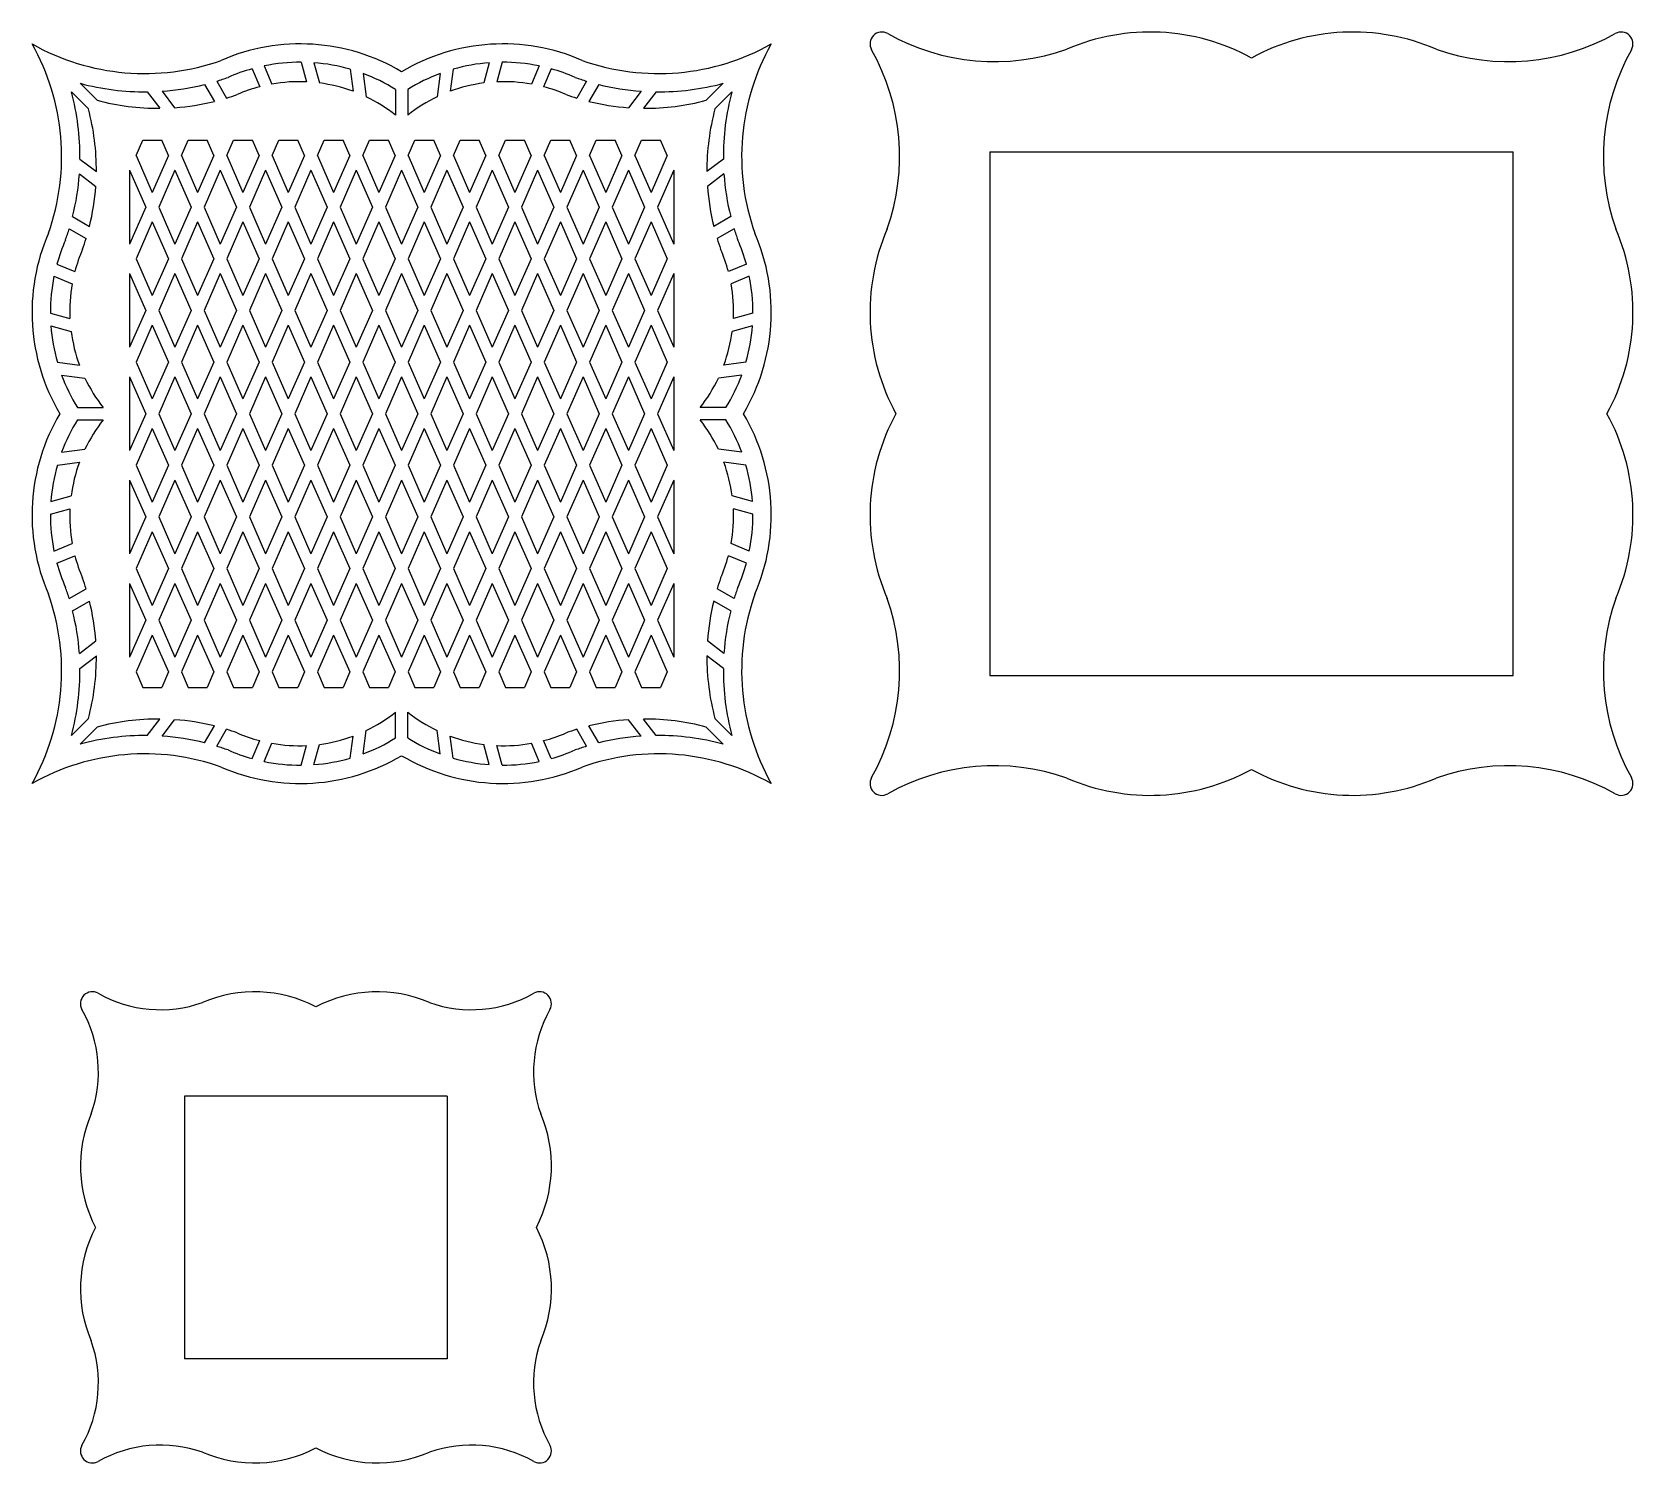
# Model space of a CAD drawing. Extents: x -358 to 184, y 102 to 344.
# Drawn here: x -85.7 to 184.3, y 102.3 to 343.5 of the extents above; entities that cross this region are included whole.
import ezdxf

# ---------------------------------------------------------------- set-up
doc = ezdxf.new("R2010")
doc.units = 0
doc.layers.get('0').update_dxf_attribs({"linetype": 'CONTINUOUS'})

msp = doc.modelspace()

# ---------------------------------------------------------------- linework, layer by layer
for p, q in [((-46.493713, 337.798249), (-45.22322, 334.731007)), ((-40.265604, 338.414344), (-39.380059, 335.109447)), ((-38.109759, 338.32785), (-37.195259, 334.914889)), ((-8.542886, 338.32785), (-9.457387, 334.914889)), ((-6.387042, 338.414344), (-7.272586, 335.109447)), ((-0.158932, 337.798249), (-1.429426, 334.731007)), ((-77.56416, 334.870178), (-74.696986, 332.003005)), ((-54.500123, 335.230306), (-52.852905, 332.377242)), ((-48.521364, 337.310392), (-47.266978, 334.282035)), ((-32.008381, 337.231342), (-31.518831, 333.512845)), ((-29.836599, 336.517293), (-29.318882, 332.584845)), ((-16.816047, 336.517293), (-17.333763, 332.584845)), ((-14.644265, 337.231342), (-15.133814, 333.512845)), ((1.868719, 337.310392), (0.614332, 334.282035)), ((7.847477, 335.230306), (6.20026, 332.377242)), ((30.911514, 334.870178), (28.044341, 332.003005)), ((-79.0208, 333.413538), (-76.153626, 330.546365)), ((-66.248581, 333.421117), (-64.123229, 330.651305)), ((-63.729449, 333.52204), (-61.603067, 330.750885)), ((-56.550802, 334.662187), (-54.904539, 331.810776)), ((-24.356323, 333.82997), (-24.356323, 329.500199)), ((-22.296323, 333.82997), (-22.296323, 329.500199)), ((9.898156, 334.662187), (8.251894, 331.810776)), ((17.076803, 333.52204), (14.950421, 330.750885)), ((19.595936, 333.421117), (17.470584, 330.651305)), ((32.368154, 333.413538), (29.500981, 330.546365)), ((-68.105974, 322.696891), (-66.960515, 325.305117)), ((-66.960515, 325.305117), (-63.790499, 325.305117)), ((-62.645041, 322.696891), (-63.790499, 325.305117)), ((-60.460667, 322.696891), (-59.315209, 325.305117)), ((-59.315209, 325.305117), (-56.145193, 325.305117)), ((-54.999734, 322.696891), (-56.145193, 325.305117)), ((-52.815361, 322.696891), (-51.669903, 325.305117)), ((-51.669903, 325.305117), (-48.499887, 325.305117)), ((-47.354428, 322.696891), (-48.499887, 325.305117)), ((-45.170055, 322.696891), (-44.024596, 325.305117)), ((-44.024596, 325.305117), (-40.85458, 325.305117)), ((-39.709122, 322.696891), (-40.85458, 325.305117)), ((-37.524749, 322.696891), (-36.37929, 325.305117)), ((-36.37929, 325.305117), (-33.209274, 325.305117)), ((-32.063816, 322.696891), (-33.209274, 325.305117)), ((-29.879442, 322.696891), (-28.733984, 325.305117)), ((-28.733984, 325.305117), (-25.563968, 325.305117)), ((-24.418509, 322.696891), (-25.563968, 325.305117)), ((-22.234136, 322.696891), (-21.088678, 325.305117)), ((-21.088678, 325.305117), (-17.918662, 325.305117)), ((-16.773203, 322.696891), (-17.918662, 325.305117)), ((-14.58883, 322.696891), (-13.443371, 325.305117)), ((-13.443371, 325.305117), (-10.273355, 325.305117)), ((-9.127897, 322.696891), (-10.273355, 325.305117)), ((-6.943523, 322.696891), (-5.798065, 325.305117)), ((-5.798065, 325.305117), (-2.628049, 325.305117)), ((-1.48259, 322.696891), (-2.628049, 325.305117)), ((0.701783, 322.696891), (1.847241, 325.305117)), ((1.847241, 325.305117), (5.017257, 325.305117)), ((6.162716, 322.696891), (5.017257, 325.305117)), ((8.347089, 322.696891), (9.492548, 325.305117)), ((9.492548, 325.305117), (12.662564, 325.305117)), ((13.808022, 322.696891), (12.662564, 325.305117)), ((15.992395, 322.696891), (17.137854, 325.305117)), ((17.137854, 325.305117), (20.30787, 325.305117)), ((21.453328, 322.696891), (20.30787, 325.305117)), ((-77.571739, 322.097959), (-74.801927, 319.972608)), ((-68.105974, 322.696891), (-65.375507, 316.479578)), ((-62.645041, 322.696891), (-65.375507, 316.479578)), ((-60.460667, 322.696891), (-57.730201, 316.479578)), ((-54.999734, 322.696891), (-57.730201, 316.479578)), ((-52.815361, 322.696891), (-50.084895, 316.479578)), ((-47.354428, 322.696891), (-50.084895, 316.479578)), ((-45.170055, 322.696891), (-42.439588, 316.479578)), ((-39.709122, 322.696891), (-42.439588, 316.479578)), ((-37.524749, 322.696891), (-34.794282, 316.479578)), ((-32.063816, 322.696891), (-34.794282, 316.479578)), ((-29.879442, 322.696891), (-27.148976, 316.479578)), ((-24.418509, 322.696891), (-27.148976, 316.479578)), ((-22.234136, 322.696891), (-19.50367, 316.479578)), ((-16.773203, 322.696891), (-19.50367, 316.479578)), ((-14.58883, 322.696891), (-11.858363, 316.479578)), ((-9.127897, 322.696891), (-11.858363, 316.479578)), ((-6.943523, 322.696891), (-4.213057, 316.479578)), ((-1.48259, 322.696891), (-4.213057, 316.479578)), ((0.701783, 322.696891), (3.432249, 316.479578)), ((6.162716, 322.696891), (3.432249, 316.479578)), ((8.347089, 322.696891), (11.077556, 316.479578)), ((13.808022, 322.696891), (11.077556, 316.479578)), ((15.992395, 322.696891), (18.722862, 316.479578)), ((21.453328, 322.696891), (18.722862, 316.479578)), ((30.919093, 322.097959), (28.149281, 319.972608)), ((75.848923, 323.305117), (164.107756, 323.305117)), ((75.848923, 323.305117), (75.848923, 235.046285)), ((164.107756, 235.046285), (164.107756, 323.305117)), ((-77.672661, 319.578827), (-74.901507, 317.452445)), ((-69.19816, 320.209966), (-66.467694, 313.992653)), ((-69.19816, 320.209966), (-69.19816, 307.77534)), ((-61.552854, 320.209966), (-64.283321, 313.992653)), ((-61.552854, 320.209966), (-58.822387, 313.992653)), ((-53.907548, 320.209966), (-56.638014, 313.992653)), ((-53.907548, 320.209966), (-51.177081, 313.992653)), ((-46.262241, 320.209966), (-48.992708, 313.992653)), ((-46.262241, 320.209966), (-43.531775, 313.992653)), ((-38.616935, 320.209966), (-41.347402, 313.992653)), ((-38.616935, 320.209966), (-35.886469, 313.992653)), ((-30.971629, 320.209966), (-33.702095, 313.992653)), ((-30.971629, 320.209966), (-28.241162, 313.992653)), ((-23.326323, 320.209966), (-26.056789, 313.992653)), ((-23.326323, 320.209966), (-20.595856, 313.992653)), ((-15.681016, 320.209966), (-18.411483, 313.992653)), ((-15.681016, 320.209966), (-12.95055, 313.992653)), ((-8.03571, 320.209966), (-10.766177, 313.992653)), ((-8.03571, 320.209966), (-5.305244, 313.992653)), ((-0.390404, 320.209966), (-3.12087, 313.992653)), ((-0.390404, 320.209966), (2.340063, 313.992653)), ((7.254902, 320.209966), (4.524436, 313.992653)), ((7.254902, 320.209966), (9.985369, 313.992653)), ((14.900209, 320.209966), (12.169742, 313.992653)), ((14.900209, 320.209966), (17.630675, 313.992653)), ((22.545515, 320.209966), (19.815048, 313.992653)), ((22.545515, 320.209966), (22.545515, 307.77534)), ((31.020016, 319.578827), (28.248861, 317.452445)), ((-66.467694, 313.992653), (-69.19816, 307.77534)), ((-64.283321, 313.992653), (-61.552854, 307.77534)), ((-58.822387, 313.992653), (-61.552854, 307.77534)), ((-56.638014, 313.992653), (-53.907548, 307.77534)), ((-51.177081, 313.992653), (-53.907548, 307.77534)), ((-48.992708, 313.992653), (-46.262241, 307.77534)), ((-43.531775, 313.992653), (-46.262241, 307.77534)), ((-41.347402, 313.992653), (-38.616935, 307.77534)), ((-35.886469, 313.992653), (-38.616935, 307.77534)), ((-33.702095, 313.992653), (-30.971629, 307.77534)), ((-28.241162, 313.992653), (-30.971629, 307.77534)), ((-26.056789, 313.992653), (-23.326323, 307.77534)), ((-20.595856, 313.992653), (-23.326323, 307.77534)), ((-18.411483, 313.992653), (-15.681016, 307.77534)), ((-12.95055, 313.992653), (-15.681016, 307.77534)), ((-10.766177, 313.992653), (-8.03571, 307.77534)), ((-5.305244, 313.992653), (-8.03571, 307.77534)), ((-3.12087, 313.992653), (-0.390404, 307.77534)), ((2.340063, 313.992653), (-0.390404, 307.77534)), ((4.524436, 313.992653), (7.254902, 307.77534)), ((9.985369, 313.992653), (7.254902, 307.77534)), ((12.169742, 313.992653), (14.900209, 307.77534)), ((17.630675, 313.992653), (14.900209, 307.77534)), ((19.815048, 313.992653), (22.545515, 307.77534)), ((-78.812808, 312.40018), (-75.961398, 310.753917)), ((-65.375507, 311.505728), (-68.105974, 305.288415)), ((-65.375507, 311.505728), (-62.645041, 305.288415)), ((-57.730201, 311.505728), (-60.460667, 305.288415)), ((-57.730201, 311.505728), (-54.999734, 305.288415)), ((-50.084895, 311.505728), (-52.815361, 305.288415)), ((-50.084895, 311.505728), (-47.354428, 305.288415)), ((-42.439588, 311.505728), (-45.170055, 305.288415)), ((-42.439588, 311.505728), (-39.709122, 305.288415)), ((-34.794282, 311.505728), (-37.524749, 305.288415)), ((-34.794282, 311.505728), (-32.063816, 305.288415)), ((-27.148976, 311.505728), (-29.879442, 305.288415)), ((-27.148976, 311.505728), (-24.418509, 305.288415)), ((-19.50367, 311.505728), (-22.234136, 305.288415)), ((-19.50367, 311.505728), (-16.773203, 305.288415)), ((-11.858363, 311.505728), (-14.58883, 305.288415)), ((-11.858363, 311.505728), (-9.127897, 305.288415)), ((-4.213057, 311.505728), (-6.943523, 305.288415)), ((-4.213057, 311.505728), (-1.48259, 305.288415)), ((3.432249, 311.505728), (0.701783, 305.288415)), ((3.432249, 311.505728), (6.162716, 305.288415)), ((11.077556, 311.505728), (8.347089, 305.288415)), ((11.077556, 311.505728), (13.808022, 305.288415)), ((18.722862, 311.505728), (15.992395, 305.288415)), ((18.722862, 311.505728), (21.453328, 305.288415)), ((32.160163, 312.40018), (29.308752, 310.753917)), ((-79.380928, 310.349501), (-76.527864, 308.702284)), ((32.728283, 310.349501), (29.875219, 308.702284)), ((-68.105974, 305.288415), (-65.375507, 299.071102)), ((-62.645041, 305.288415), (-65.375507, 299.071102)), ((-60.460667, 305.288415), (-57.730201, 299.071102)), ((-54.999734, 305.288415), (-57.730201, 299.071102)), ((-52.815361, 305.288415), (-50.084895, 299.071102)), ((-47.354428, 305.288415), (-50.084895, 299.071102)), ((-45.170055, 305.288415), (-42.439588, 299.071102)), ((-39.709122, 305.288415), (-42.439588, 299.071102)), ((-37.524749, 305.288415), (-34.794282, 299.071102)), ((-32.063816, 305.288415), (-34.794282, 299.071102)), ((-29.879442, 305.288415), (-27.148976, 299.071102)), ((-24.418509, 305.288415), (-27.148976, 299.071102)), ((-22.234136, 305.288415), (-19.50367, 299.071102)), ((-16.773203, 305.288415), (-19.50367, 299.071102)), ((-14.58883, 305.288415), (-11.858363, 299.071102)), ((-9.127897, 305.288415), (-11.858363, 299.071102)), ((-6.943523, 305.288415), (-4.213057, 299.071102)), ((-1.48259, 305.288415), (-4.213057, 299.071102)), ((0.701783, 305.288415), (3.432249, 299.071102)), ((6.162716, 305.288415), (3.432249, 299.071102)), ((8.347089, 305.288415), (11.077556, 299.071102)), ((13.808022, 305.288415), (11.077556, 299.071102)), ((15.992395, 305.288415), (18.722862, 299.071102)), ((21.453328, 305.288415), (18.722862, 299.071102)), ((-81.461014, 304.370742), (-78.432657, 303.116356)), ((-69.19816, 302.80149), (-66.467694, 296.584177)), ((-69.19816, 302.80149), (-69.19816, 290.366864)), ((-61.552854, 302.80149), (-64.283321, 296.584177)), ((-61.552854, 302.80149), (-58.822387, 296.584177)), ((-53.907548, 302.80149), (-56.638014, 296.584177)), ((-53.907548, 302.80149), (-51.177081, 296.584177)), ((-46.262241, 302.80149), (-48.992708, 296.584177)), ((-46.262241, 302.80149), (-43.531775, 296.584177)), ((-38.616935, 302.80149), (-41.347402, 296.584177)), ((-38.616935, 302.80149), (-35.886469, 296.584177)), ((-30.971629, 302.80149), (-33.702095, 296.584177)), ((-30.971629, 302.80149), (-28.241162, 296.584177)), ((-23.326323, 302.80149), (-26.056789, 296.584177)), ((-23.326323, 302.80149), (-20.595856, 296.584177)), ((-15.681016, 302.80149), (-18.411483, 296.584177)), ((-15.681016, 302.80149), (-12.95055, 296.584177)), ((-8.03571, 302.80149), (-10.766177, 296.584177)), ((-8.03571, 302.80149), (-5.305244, 296.584177)), ((-0.390404, 302.80149), (-3.12087, 296.584177)), ((-0.390404, 302.80149), (2.340063, 296.584177)), ((7.254902, 302.80149), (4.524436, 296.584177)), ((7.254902, 302.80149), (9.985369, 296.584177)), ((14.900209, 302.80149), (12.169742, 296.584177)), ((14.900209, 302.80149), (17.630675, 296.584177)), ((22.545515, 302.80149), (19.815048, 296.584177)), ((22.545515, 302.80149), (22.545515, 290.366864)), ((34.808368, 304.370742), (31.780012, 303.116356)), ((-81.948871, 302.343091), (-78.881628, 301.072598)), ((35.296225, 302.343091), (32.228983, 301.072598)), ((-82.564966, 296.114982), (-79.260069, 295.229437)), ((-66.467694, 296.584177), (-69.19816, 290.366864)), ((-64.283321, 296.584177), (-61.552854, 290.366864)), ((-58.822387, 296.584177), (-61.552854, 290.366864)), ((-56.638014, 296.584177), (-53.907548, 290.366864)), ((-51.177081, 296.584177), (-53.907548, 290.366864)), ((-48.992708, 296.584177), (-46.262241, 290.366864)), ((-43.531775, 296.584177), (-46.262241, 290.366864)), ((-41.347402, 296.584177), (-38.616935, 290.366864)), ((-35.886469, 296.584177), (-38.616935, 290.366864)), ((-33.702095, 296.584177), (-30.971629, 290.366864)), ((-28.241162, 296.584177), (-30.971629, 290.366864)), ((-26.056789, 296.584177), (-23.326323, 290.366864)), ((-20.595856, 296.584177), (-23.326323, 290.366864)), ((-18.411483, 296.584177), (-15.681016, 290.366864)), ((-12.95055, 296.584177), (-15.681016, 290.366864)), ((-10.766177, 296.584177), (-8.03571, 290.366864)), ((-5.305244, 296.584177), (-8.03571, 290.366864)), ((-3.12087, 296.584177), (-0.390404, 290.366864)), ((2.340063, 296.584177), (-0.390404, 290.366864)), ((4.524436, 296.584177), (7.254902, 290.366864)), ((9.985369, 296.584177), (7.254902, 290.366864)), ((12.169742, 296.584177), (14.900209, 290.366864)), ((17.630675, 296.584177), (14.900209, 290.366864)), ((19.815048, 296.584177), (22.545515, 290.366864)), ((35.91232, 296.114982), (32.607423, 295.229437)), ((-82.478472, 293.959137), (-79.065511, 293.044637)), ((-65.375507, 294.097252), (-68.105974, 287.879939)), ((-65.375507, 294.097252), (-62.645041, 287.879939)), ((-57.730201, 294.097252), (-60.460667, 287.879939)), ((-57.730201, 294.097252), (-54.999734, 287.879939)), ((-50.084895, 294.097252), (-52.815361, 287.879939)), ((-50.084895, 294.097252), (-47.354428, 287.879939)), ((-42.439588, 294.097252), (-45.170055, 287.879939)), ((-42.439588, 294.097252), (-39.709122, 287.879939)), ((-34.794282, 294.097252), (-37.524749, 287.879939)), ((-34.794282, 294.097252), (-32.063816, 287.879939)), ((-27.148976, 294.097252), (-29.879442, 287.879939)), ((-27.148976, 294.097252), (-24.418509, 287.879939)), ((-19.50367, 294.097252), (-22.234136, 287.879939)), ((-19.50367, 294.097252), (-16.773203, 287.879939)), ((-11.858363, 294.097252), (-14.58883, 287.879939)), ((-11.858363, 294.097252), (-9.127897, 287.879939)), ((-4.213057, 294.097252), (-6.943523, 287.879939)), ((-4.213057, 294.097252), (-1.48259, 287.879939)), ((3.432249, 294.097252), (0.701783, 287.879939)), ((3.432249, 294.097252), (6.162716, 287.879939)), ((11.077556, 294.097252), (8.347089, 287.879939)), ((11.077556, 294.097252), (13.808022, 287.879939)), ((18.722862, 294.097252), (15.992395, 287.879939)), ((18.722862, 294.097252), (21.453328, 287.879939)), ((35.825827, 293.959137), (32.412866, 293.044637)), ((-81.381964, 287.857759), (-77.663466, 287.368209)), ((-68.105974, 287.879939), (-65.375507, 281.662626)), ((-62.645041, 287.879939), (-65.375507, 281.662626)), ((-60.460667, 287.879939), (-57.730201, 281.662626)), ((-54.999734, 287.879939), (-57.730201, 281.662626)), ((-52.815361, 287.879939), (-50.084895, 281.662626)), ((-47.354428, 287.879939), (-50.084895, 281.662626)), ((-45.170055, 287.879939), (-42.439588, 281.662626)), ((-39.709122, 287.879939), (-42.439588, 281.662626)), ((-37.524749, 287.879939), (-34.794282, 281.662626)), ((-32.063816, 287.879939), (-34.794282, 281.662626)), ((-29.879442, 287.879939), (-27.148976, 281.662626)), ((-24.418509, 287.879939), (-27.148976, 281.662626)), ((-22.234136, 287.879939), (-19.50367, 281.662626)), ((-16.773203, 287.879939), (-19.50367, 281.662626)), ((-14.58883, 287.879939), (-11.858363, 281.662626)), ((-9.127897, 287.879939), (-11.858363, 281.662626)), ((-6.943523, 287.879939), (-4.213057, 281.662626)), ((-1.48259, 287.879939), (-4.213057, 281.662626)), ((0.701783, 287.879939), (3.432249, 281.662626)), ((6.162716, 287.879939), (3.432249, 281.662626)), ((8.347089, 287.879939), (11.077556, 281.662626)), ((13.808022, 287.879939), (11.077556, 281.662626)), ((15.992395, 287.879939), (18.722862, 281.662626)), ((21.453328, 287.879939), (18.722862, 281.662626)), ((34.729319, 287.857759), (31.010821, 287.368209)), ((-80.667914, 285.685977), (-76.735467, 285.16826)), ((-69.19816, 285.393014), (-66.467694, 279.175701)), ((-69.19816, 285.393014), (-69.19816, 272.958388)), ((-61.552854, 285.393014), (-64.283321, 279.175701)), ((-61.552854, 285.393014), (-58.822387, 279.175701)), ((-53.907548, 285.393014), (-56.638014, 279.175701)), ((-53.907548, 285.393014), (-51.177081, 279.175701)), ((-46.262241, 285.393014), (-48.992708, 279.175701)), ((-46.262241, 285.393014), (-43.531775, 279.175701)), ((-38.616935, 285.393014), (-41.347402, 279.175701)), ((-38.616935, 285.393014), (-35.886469, 279.175701)), ((-30.971629, 285.393014), (-33.702095, 279.175701)), ((-30.971629, 285.393014), (-28.241162, 279.175701)), ((-23.326323, 285.393014), (-26.056789, 279.175701)), ((-23.326323, 285.393014), (-20.595856, 279.175701)), ((-15.681016, 285.393014), (-18.411483, 279.175701)), ((-15.681016, 285.393014), (-12.95055, 279.175701)), ((-8.03571, 285.393014), (-10.766177, 279.175701)), ((-8.03571, 285.393014), (-5.305244, 279.175701)), ((-0.390404, 285.393014), (-3.12087, 279.175701)), ((-0.390404, 285.393014), (2.340063, 279.175701)), ((7.254902, 285.393014), (4.524436, 279.175701)), ((7.254902, 285.393014), (9.985369, 279.175701)), ((14.900209, 285.393014), (12.169742, 279.175701)), ((14.900209, 285.393014), (17.630675, 279.175701)), ((22.545515, 285.393014), (19.815048, 279.175701)), ((22.545515, 285.393014), (22.545515, 272.958388)), ((34.015269, 285.685977), (30.082822, 285.16826)), ((-77.980592, 280.205701), (-73.650821, 280.205701)), ((-77.980592, 278.145701), (-73.650821, 278.145701)), ((-66.467694, 279.175701), (-69.19816, 272.958388)), ((-64.283321, 279.175701), (-61.552854, 272.958388)), ((-58.822387, 279.175701), (-61.552854, 272.958388)), ((-56.638014, 279.175701), (-53.907548, 272.958388)), ((-51.177081, 279.175701), (-53.907548, 272.958388)), ((-48.992708, 279.175701), (-46.262241, 272.958388)), ((-43.531775, 279.175701), (-46.262241, 272.958388)), ((-41.347402, 279.175701), (-38.616935, 272.958388)), ((-35.886469, 279.175701), (-38.616935, 272.958388)), ((-33.702095, 279.175701), (-30.971629, 272.958388)), ((-28.241162, 279.175701), (-30.971629, 272.958388)), ((-26.056789, 279.175701), (-23.326323, 272.958388)), ((-20.595856, 279.175701), (-23.326323, 272.958388)), ((-18.411483, 279.175701), (-15.681016, 272.958388)), ((-12.95055, 279.175701), (-15.681016, 272.958388)), ((-10.766177, 279.175701), (-8.03571, 272.958388)), ((-5.305244, 279.175701), (-8.03571, 272.958388)), ((-3.12087, 279.175701), (-0.390404, 272.958388)), ((2.340063, 279.175701), (-0.390404, 272.958388)), ((4.524436, 279.175701), (7.254902, 272.958388)), ((9.985369, 279.175701), (7.254902, 272.958388)), ((12.169742, 279.175701), (14.900209, 272.958388)), ((17.630675, 279.175701), (14.900209, 272.958388)), ((19.815048, 279.175701), (22.545515, 272.958388)), ((31.327947, 280.205701), (26.998176, 280.205701)), ((31.327947, 278.145701), (26.998176, 278.145701)), ((-65.375507, 276.688776), (-68.105974, 270.471463)), ((-65.375507, 276.688776), (-62.645041, 270.471463)), ((-57.730201, 276.688776), (-60.460667, 270.471463)), ((-57.730201, 276.688776), (-54.999734, 270.471463)), ((-50.084895, 276.688776), (-52.815361, 270.471463)), ((-50.084895, 276.688776), (-47.354428, 270.471463)), ((-42.439588, 276.688776), (-45.170055, 270.471463)), ((-42.439588, 276.688776), (-39.709122, 270.471463)), ((-34.794282, 276.688776), (-37.524749, 270.471463)), ((-34.794282, 276.688776), (-32.063816, 270.471463)), ((-27.148976, 276.688776), (-29.879442, 270.471463)), ((-27.148976, 276.688776), (-24.418509, 270.471463)), ((-19.50367, 276.688776), (-22.234136, 270.471463)), ((-19.50367, 276.688776), (-16.773203, 270.471463)), ((-11.858363, 276.688776), (-14.58883, 270.471463)), ((-11.858363, 276.688776), (-9.127897, 270.471463)), ((-4.213057, 276.688776), (-6.943523, 270.471463)), ((-4.213057, 276.688776), (-1.48259, 270.471463)), ((3.432249, 276.688776), (0.701783, 270.471463)), ((3.432249, 276.688776), (6.162716, 270.471463)), ((11.077556, 276.688776), (8.347089, 270.471463)), ((11.077556, 276.688776), (13.808022, 270.471463)), ((18.722862, 276.688776), (15.992395, 270.471463)), ((18.722862, 276.688776), (21.453328, 270.471463)), ((-80.667914, 272.665425), (-76.735467, 273.183142)), ((34.015269, 272.665425), (30.082822, 273.183142)), ((-81.381964, 270.493643), (-77.663466, 270.983192)), ((-68.105974, 270.471463), (-65.375507, 264.25415)), ((-62.645041, 270.471463), (-65.375507, 264.25415)), ((-60.460667, 270.471463), (-57.730201, 264.25415)), ((-54.999734, 270.471463), (-57.730201, 264.25415)), ((-52.815361, 270.471463), (-50.084895, 264.25415)), ((-47.354428, 270.471463), (-50.084895, 264.25415)), ((-45.170055, 270.471463), (-42.439588, 264.25415)), ((-39.709122, 270.471463), (-42.439588, 264.25415)), ((-37.524749, 270.471463), (-34.794282, 264.25415)), ((-32.063816, 270.471463), (-34.794282, 264.25415)), ((-29.879442, 270.471463), (-27.148976, 264.25415)), ((-24.418509, 270.471463), (-27.148976, 264.25415)), ((-22.234136, 270.471463), (-19.50367, 264.25415)), ((-16.773203, 270.471463), (-19.50367, 264.25415)), ((-14.58883, 270.471463), (-11.858363, 264.25415)), ((-9.127897, 270.471463), (-11.858363, 264.25415)), ((-6.943523, 270.471463), (-4.213057, 264.25415)), ((-1.48259, 270.471463), (-4.213057, 264.25415)), ((0.701783, 270.471463), (3.432249, 264.25415)), ((6.162716, 270.471463), (3.432249, 264.25415)), ((8.347089, 270.471463), (11.077556, 264.25415)), ((13.808022, 270.471463), (11.077556, 264.25415)), ((15.992395, 270.471463), (18.722862, 264.25415)), ((21.453328, 270.471463), (18.722862, 264.25415)), ((34.729319, 270.493643), (31.010821, 270.983192)), ((-69.19816, 267.984538), (-66.467694, 261.767225)), ((-69.19816, 267.984538), (-69.19816, 255.549912)), ((-61.552854, 267.984538), (-64.283321, 261.767225)), ((-61.552854, 267.984538), (-58.822387, 261.767225)), ((-53.907548, 267.984538), (-56.638014, 261.767225)), ((-53.907548, 267.984538), (-51.177081, 261.767225)), ((-46.262241, 267.984538), (-48.992708, 261.767225)), ((-46.262241, 267.984538), (-43.531775, 261.767225)), ((-38.616935, 267.984538), (-41.347402, 261.767225)), ((-38.616935, 267.984538), (-35.886469, 261.767225)), ((-30.971629, 267.984538), (-33.702095, 261.767225)), ((-30.971629, 267.984538), (-28.241162, 261.767225)), ((-23.326323, 267.984538), (-26.056789, 261.767225)), ((-23.326323, 267.984538), (-20.595856, 261.767225)), ((-15.681016, 267.984538), (-18.411483, 261.767225)), ((-15.681016, 267.984538), (-12.95055, 261.767225)), ((-8.03571, 267.984538), (-10.766177, 261.767225)), ((-8.03571, 267.984538), (-5.305244, 261.767225)), ((-0.390404, 267.984538), (-3.12087, 261.767225)), ((-0.390404, 267.984538), (2.340063, 261.767225)), ((7.254902, 267.984538), (4.524436, 261.767225)), ((7.254902, 267.984538), (9.985369, 261.767225)), ((14.900209, 267.984538), (12.169742, 261.767225)), ((14.900209, 267.984538), (17.630675, 261.767225)), ((22.545515, 267.984538), (19.815048, 261.767225)), ((22.545515, 267.984538), (22.545515, 255.549912)), ((-82.478472, 264.392265), (-79.065511, 265.306765)), ((35.825827, 264.392265), (32.412866, 265.306765)), ((-82.564966, 262.23642), (-79.260069, 263.121964)), ((35.91232, 262.23642), (32.607423, 263.121964)), ((-66.467694, 261.767225), (-69.19816, 255.549912)), ((-65.375507, 259.2803), (-68.105974, 253.062987)), ((-65.375507, 259.2803), (-62.645041, 253.062987)), ((-64.283321, 261.767225), (-61.552854, 255.549912)), ((-58.822387, 261.767225), (-61.552854, 255.549912)), ((-57.730201, 259.2803), (-60.460667, 253.062987)), ((-57.730201, 259.2803), (-54.999734, 253.062987)), ((-56.638014, 261.767225), (-53.907548, 255.549912)), ((-51.177081, 261.767225), (-53.907548, 255.549912)), ((-50.084895, 259.2803), (-52.815361, 253.062987)), ((-50.084895, 259.2803), (-47.354428, 253.062987)), ((-48.992708, 261.767225), (-46.262241, 255.549912)), ((-43.531775, 261.767225), (-46.262241, 255.549912)), ((-42.439588, 259.2803), (-45.170055, 253.062987)), ((-42.439588, 259.2803), (-39.709122, 253.062987)), ((-41.347402, 261.767225), (-38.616935, 255.549912)), ((-35.886469, 261.767225), (-38.616935, 255.549912)), ((-34.794282, 259.2803), (-37.524749, 253.062987)), ((-34.794282, 259.2803), (-32.063816, 253.062987)), ((-33.702095, 261.767225), (-30.971629, 255.549912)), ((-28.241162, 261.767225), (-30.971629, 255.549912)), ((-27.148976, 259.2803), (-29.879442, 253.062987)), ((-27.148976, 259.2803), (-24.418509, 253.062987)), ((-26.056789, 261.767225), (-23.326323, 255.549912)), ((-20.595856, 261.767225), (-23.326323, 255.549912)), ((-19.50367, 259.2803), (-22.234136, 253.062987)), ((-19.50367, 259.2803), (-16.773203, 253.062987)), ((-18.411483, 261.767225), (-15.681016, 255.549912)), ((-12.95055, 261.767225), (-15.681016, 255.549912)), ((-11.858363, 259.2803), (-14.58883, 253.062987)), ((-11.858363, 259.2803), (-9.127897, 253.062987)), ((-10.766177, 261.767225), (-8.03571, 255.549912)), ((-5.305244, 261.767225), (-8.03571, 255.549912)), ((-4.213057, 259.2803), (-6.943523, 253.062987)), ((-4.213057, 259.2803), (-1.48259, 253.062987)), ((-3.12087, 261.767225), (-0.390404, 255.549912)), ((2.340063, 261.767225), (-0.390404, 255.549912)), ((3.432249, 259.2803), (0.701783, 253.062987)), ((3.432249, 259.2803), (6.162716, 253.062987)), ((4.524436, 261.767225), (7.254902, 255.549912)), ((9.985369, 261.767225), (7.254902, 255.549912)), ((11.077556, 259.2803), (8.347089, 253.062987)), ((11.077556, 259.2803), (13.808022, 253.062987)), ((12.169742, 261.767225), (14.900209, 255.549912)), ((17.630675, 261.767225), (14.900209, 255.549912)), ((18.722862, 259.2803), (15.992395, 253.062987)), ((18.722862, 259.2803), (21.453328, 253.062987)), ((19.815048, 261.767225), (22.545515, 255.549912)), ((-81.948871, 256.00831), (-78.881628, 257.278804)), ((35.296225, 256.00831), (32.228983, 257.278804)), ((-81.461014, 253.980659), (-78.432657, 255.235046)), ((34.808368, 253.980659), (31.780012, 255.235046)), ((-68.105974, 253.062987), (-65.375507, 246.845674)), ((-62.645041, 253.062987), (-65.375507, 246.845674)), ((-60.460667, 253.062987), (-57.730201, 246.845674)), ((-54.999734, 253.062987), (-57.730201, 246.845674)), ((-52.815361, 253.062987), (-50.084895, 246.845674)), ((-47.354428, 253.062987), (-50.084895, 246.845674)), ((-45.170055, 253.062987), (-42.439588, 246.845674)), ((-39.709122, 253.062987), (-42.439588, 246.845674)), ((-37.524749, 253.062987), (-34.794282, 246.845674)), ((-32.063816, 253.062987), (-34.794282, 246.845674)), ((-29.879442, 253.062987), (-27.148976, 246.845674)), ((-24.418509, 253.062987), (-27.148976, 246.845674)), ((-22.234136, 253.062987), (-19.50367, 246.845674)), ((-16.773203, 253.062987), (-19.50367, 246.845674)), ((-14.58883, 253.062987), (-11.858363, 246.845674)), ((-9.127897, 253.062987), (-11.858363, 246.845674)), ((-6.943523, 253.062987), (-4.213057, 246.845674)), ((-1.48259, 253.062987), (-4.213057, 246.845674)), ((0.701783, 253.062987), (3.432249, 246.845674)), ((6.162716, 253.062987), (3.432249, 246.845674)), ((8.347089, 253.062987), (11.077556, 246.845674)), ((13.808022, 253.062987), (11.077556, 246.845674)), ((15.992395, 253.062987), (18.722862, 246.845674)), ((21.453328, 253.062987), (18.722862, 246.845674)), ((-79.380928, 248.001901), (-76.527864, 249.649118)), ((-69.19816, 250.576062), (-66.467694, 244.358749)), ((-69.19816, 250.576062), (-69.19816, 238.141436)), ((-61.552854, 250.576062), (-64.283321, 244.358749)), ((-61.552854, 250.576062), (-58.822387, 244.358749)), ((-53.907548, 250.576062), (-56.638014, 244.358749)), ((-53.907548, 250.576062), (-51.177081, 244.358749)), ((-46.262241, 250.576062), (-48.992708, 244.358749)), ((-46.262241, 250.576062), (-43.531775, 244.358749)), ((-38.616935, 250.576062), (-41.347402, 244.358749)), ((-38.616935, 250.576062), (-35.886469, 244.358749)), ((-30.971629, 250.576062), (-33.702095, 244.358749)), ((-30.971629, 250.576062), (-28.241162, 244.358749)), ((-23.326323, 250.576062), (-26.056789, 244.358749)), ((-23.326323, 250.576062), (-20.595856, 244.358749)), ((-15.681016, 250.576062), (-18.411483, 244.358749)), ((-15.681016, 250.576062), (-12.95055, 244.358749)), ((-8.03571, 250.576062), (-10.766177, 244.358749)), ((-8.03571, 250.576062), (-5.305244, 244.358749)), ((-0.390404, 250.576062), (-3.12087, 244.358749)), ((-0.390404, 250.576062), (2.340063, 244.358749)), ((7.254902, 250.576062), (4.524436, 244.358749)), ((7.254902, 250.576062), (9.985369, 244.358749)), ((14.900209, 250.576062), (12.169742, 244.358749)), ((14.900209, 250.576062), (17.630675, 244.358749)), ((22.545515, 250.576062), (19.815048, 244.358749)), ((22.545515, 250.576062), (22.545515, 238.141436)), ((32.728283, 248.001901), (29.875219, 249.649118)), ((-78.812808, 245.951222), (-75.961398, 247.597485)), ((32.160163, 245.951222), (29.308752, 247.597485)), ((-66.467694, 244.358749), (-69.19816, 238.141436)), ((-64.283321, 244.358749), (-61.552854, 238.141436)), ((-58.822387, 244.358749), (-61.552854, 238.141436)), ((-56.638014, 244.358749), (-53.907548, 238.141436)), ((-51.177081, 244.358749), (-53.907548, 238.141436)), ((-48.992708, 244.358749), (-46.262241, 238.141436)), ((-43.531775, 244.358749), (-46.262241, 238.141436)), ((-41.347402, 244.358749), (-38.616935, 238.141436)), ((-35.886469, 244.358749), (-38.616935, 238.141436)), ((-33.702095, 244.358749), (-30.971629, 238.141436)), ((-28.241162, 244.358749), (-30.971629, 238.141436)), ((-26.056789, 244.358749), (-23.326323, 238.141436)), ((-20.595856, 244.358749), (-23.326323, 238.141436)), ((-18.411483, 244.358749), (-15.681016, 238.141436)), ((-12.95055, 244.358749), (-15.681016, 238.141436)), ((-10.766177, 244.358749), (-8.03571, 238.141436)), ((-5.305244, 244.358749), (-8.03571, 238.141436)), ((-3.12087, 244.358749), (-0.390404, 238.141436)), ((2.340063, 244.358749), (-0.390404, 238.141436)), ((4.524436, 244.358749), (7.254902, 238.141436)), ((9.985369, 244.358749), (7.254902, 238.141436)), ((12.169742, 244.358749), (14.900209, 238.141436)), ((17.630675, 244.358749), (14.900209, 238.141436)), ((19.815048, 244.358749), (22.545515, 238.141436)), ((-77.672661, 238.772575), (-74.901507, 240.898957)), ((-65.375507, 241.871824), (-68.105974, 235.654511)), ((-65.375507, 241.871824), (-62.645041, 235.654511)), ((-57.730201, 241.871824), (-60.460667, 235.654511)), ((-57.730201, 241.871824), (-54.999734, 235.654511)), ((-50.084895, 241.871824), (-52.815361, 235.654511)), ((-50.084895, 241.871824), (-47.354428, 235.654511)), ((-42.439588, 241.871824), (-45.170055, 235.654511)), ((-42.439588, 241.871824), (-39.709122, 235.654511)), ((-34.794282, 241.871824), (-37.524749, 235.654511)), ((-34.794282, 241.871824), (-32.063816, 235.654511)), ((-27.148976, 241.871824), (-29.879442, 235.654511)), ((-27.148976, 241.871824), (-24.418509, 235.654511)), ((-19.50367, 241.871824), (-22.234136, 235.654511)), ((-19.50367, 241.871824), (-16.773203, 235.654511)), ((-11.858363, 241.871824), (-14.58883, 235.654511)), ((-11.858363, 241.871824), (-9.127897, 235.654511)), ((-4.213057, 241.871824), (-6.943523, 235.654511)), ((-4.213057, 241.871824), (-1.48259, 235.654511)), ((3.432249, 241.871824), (0.701783, 235.654511)), ((3.432249, 241.871824), (6.162716, 235.654511)), ((11.077556, 241.871824), (8.347089, 235.654511)), ((11.077556, 241.871824), (13.808022, 235.654511)), ((18.722862, 241.871824), (15.992395, 235.654511)), ((18.722862, 241.871824), (21.453328, 235.654511)), ((31.020016, 238.772575), (28.248861, 240.898957)), ((-77.571739, 236.253443), (-74.801927, 238.378794)), ((30.919093, 236.253443), (28.149281, 238.378794)), ((-68.105974, 235.654511), (-66.960515, 233.046285)), ((-62.645041, 235.654511), (-63.790499, 233.046285)), ((-60.460667, 235.654511), (-59.315209, 233.046285)), ((-54.999734, 235.654511), (-56.145193, 233.046285)), ((-52.815361, 235.654511), (-51.669903, 233.046285)), ((-47.354428, 235.654511), (-48.499887, 233.046285)), ((-45.170055, 235.654511), (-44.024596, 233.046285)), ((-39.709122, 235.654511), (-40.85458, 233.046285)), ((-37.524749, 235.654511), (-36.37929, 233.046285)), ((-32.063816, 235.654511), (-33.209274, 233.046285)), ((-29.879442, 235.654511), (-28.733984, 233.046285)), ((-24.418509, 235.654511), (-25.563968, 233.046285)), ((-22.234136, 235.654511), (-21.088678, 233.046285)), ((-16.773203, 235.654511), (-17.918662, 233.046285)), ((-14.58883, 235.654511), (-13.443371, 233.046285)), ((-9.127897, 235.654511), (-10.273355, 233.046285)), ((-6.943523, 235.654511), (-5.798065, 233.046285)), ((-1.48259, 235.654511), (-2.628049, 233.046285)), ((0.701783, 235.654511), (1.847241, 233.046285)), ((6.162716, 235.654511), (5.017257, 233.046285)), ((8.347089, 235.654511), (9.492548, 233.046285)), ((13.808022, 235.654511), (12.662564, 233.046285)), ((15.992395, 235.654511), (17.137854, 233.046285)), ((21.453328, 235.654511), (20.30787, 233.046285)), ((75.848923, 235.046285), (164.107756, 235.046285)), ((-66.960515, 233.046285), (-63.790499, 233.046285)), ((-59.315209, 233.046285), (-56.145193, 233.046285)), ((-51.669903, 233.046285), (-48.499887, 233.046285)), ((-44.024596, 233.046285), (-40.85458, 233.046285)), ((-36.37929, 233.046285), (-33.209274, 233.046285)), ((-28.733984, 233.046285), (-25.563968, 233.046285)), ((-21.088678, 233.046285), (-17.918662, 233.046285)), ((-13.443371, 233.046285), (-10.273355, 233.046285)), ((-5.798065, 233.046285), (-2.628049, 233.046285)), ((1.847241, 233.046285), (5.017257, 233.046285)), ((9.492548, 233.046285), (12.662564, 233.046285)), ((17.137854, 233.046285), (20.30787, 233.046285)), ((-79.0208, 224.937864), (-76.153626, 227.805037)), ((-66.248581, 224.930285), (-64.123229, 227.700097)), ((-63.729449, 224.829362), (-61.603067, 227.600517)), ((-24.356323, 224.521432), (-24.356323, 228.851203)), ((-22.296323, 224.521432), (-22.296323, 228.851203)), ((17.076803, 224.829362), (14.950421, 227.600517)), ((19.595936, 224.930285), (17.470584, 227.700097)), ((32.368154, 224.937864), (29.500981, 227.805037)), ((-77.56416, 223.481224), (-74.696986, 226.348397)), ((-56.550802, 223.689215), (-54.904539, 226.540626)), ((-54.500123, 223.121096), (-52.852905, 225.97416)), ((-48.521364, 221.04101), (-47.266978, 224.069367)), ((-32.008381, 221.120059), (-31.518831, 224.838557)), ((-29.836599, 221.834109), (-29.318882, 225.766556)), ((-16.816047, 221.834109), (-17.333763, 225.766556)), ((-14.644265, 221.120059), (-15.133814, 224.838557)), ((1.868719, 221.04101), (0.614332, 224.069367)), ((7.847477, 223.121096), (6.20026, 225.97416)), ((9.898156, 223.689215), (8.251894, 226.540626)), ((30.911514, 223.481224), (28.044341, 226.348397)), ((-46.493713, 220.553153), (-45.22322, 223.620395)), ((-40.265604, 219.937058), (-39.380059, 223.241955)), ((-38.109759, 220.023552), (-37.195259, 223.436513)), ((-8.542886, 220.023552), (-9.457387, 223.436513)), ((-6.387042, 219.937058), (-7.272586, 223.241955)), ((-0.158932, 220.553153), (-1.429426, 223.620395)), ((-15.638229, 164.167188), (-59.916771, 164.167188)), ((-59.916771, 164.167188), (-59.916771, 119.888646)), ((-15.638229, 164.167188), (-15.638229, 119.888646)), ((-15.638229, 119.888646), (-59.916771, 119.888646))]:
    msp.add_line(p, q)
for centre, radius, start, end in [((57.649774, 341.504267), 2, 60.535629, 209.464371), ((76.646705, 375.13), 36.620892, 240.535629, 289.437791), ((102.899829, 308.033771), 35.470892, 61.217918, 113.363249), ((137.056851, 308.033771), 35.470892, 66.636751, 118.782082), ((163.309975, 375.13), 36.620892, 250.562209, 299.464371), ((182.306906, 341.504267), 2, 330.535629, 119.464371), ((-66.657958, 375.13), 38.620892, 240.535629, 289.542298), ((-119.280622, 322.507336), 38.620892, 340.457702, 29.464371), ((-40.404834, 308.033771), 33.470892, 59.319539, 113.477313), ((-6.247811, 308.033771), 33.470892, 66.522687, 120.680461), ((20.005312, 375.13), 38.620892, 250.457702, 299.464371), ((72.627977, 322.507336), 38.620892, 150.535629, 199.542298), ((24.024041, 322.507336), 36.620892, 340.562209, 29.464371), ((215.932639, 322.507336), 36.620892, 150.535629, 199.437791), ((-40.404834, 308.033771), 30.380892, 89.737423, 101.561407), ((-40.404834, 308.033771), 30.380892, 73.956157, 85.667556), ((-6.247811, 308.033771), 30.380892, 94.332444, 106.043843), ((-6.247811, 308.033771), 30.380892, 78.438593, 90.262577), ((-66.657958, 375.13), 41.710892, 254.842617, 270.562346), ((-66.657958, 375.13), 41.710892, 286.946502, 289.694445), ((-40.404834, 308.033771), 30.380892, 105.495283, 113.668811), ((-40.614954, 308.877606), 26.260892, 87.304724, 100.106602), ((-40.614954, 308.877606), 26.260892, 69.734232, 82.51769), ((-40.404834, 308.033771), 30.380892, 58.113143, 69.643646), ((-6.247811, 308.033771), 30.380892, 110.356354, 121.886857), ((-6.037691, 308.877606), 26.260892, 97.48231, 110.265768), ((-6.037691, 308.877606), 26.260892, 79.893398, 92.695276), ((-6.247811, 308.033771), 30.380892, 66.331189, 74.504717), ((20.005312, 375.13), 41.710892, 250.305555, 253.053498), ((20.005312, 375.13), 41.710892, 269.437654, 285.157383), ((-119.280622, 322.507336), 41.710892, 359.437654, 15.157383), ((-66.657958, 375.13), 41.710892, 274.026032, 284.023187), ((-64.427871, 370.301027), 39.650892, 286.973055, 289.694445), ((-40.614954, 308.877606), 26.260892, 104.67319, 113.449815), ((-40.614954, 308.877606), 26.260892, 51.748134, 64.523043), ((-6.037691, 308.877606), 26.260892, 115.476957, 128.251866), ((-6.037691, 308.877606), 26.260892, 66.550185, 75.32681), ((17.775225, 370.301027), 39.650892, 250.305555, 253.026945), ((20.005312, 375.13), 41.710892, 255.976813, 265.973968), ((72.627977, 322.507336), 41.710892, 164.842617, 180.562346), ((-114.451649, 320.277249), 39.650892, 359.559787, 15.010038), ((-64.427871, 370.301027), 39.650892, 254.989962, 270.440213), ((-64.427871, 370.301027), 39.650892, 274.08532, 283.897135), ((17.775225, 370.301027), 39.650892, 256.102865, 265.91468), ((17.775225, 370.301027), 39.650892, 269.559787, 285.010038), ((67.799003, 320.277249), 39.650892, 164.989962, 180.440213), ((-119.280622, 322.507336), 41.710892, 345.976813, 355.973968), ((72.627977, 322.507336), 41.710892, 184.026032, 194.023187), ((-114.451649, 320.277249), 39.650892, 346.102865, 355.91468), ((67.799003, 320.277249), 39.650892, 184.08532, 193.897135), ((-52.184393, 296.254212), 33.470892, 156.522687, 210.680461), ((-52.184393, 296.254212), 30.380892, 156.331189, 164.504717), ((-119.280622, 322.507336), 41.710892, 340.305555, 343.053498), ((-114.451649, 320.277249), 39.650892, 340.305555, 343.026945), ((67.799003, 320.277249), 39.650892, 196.973055, 199.694445), ((72.627977, 322.507336), 41.710892, 196.946502, 199.694445), ((5.531747, 296.254212), 30.380892, 15.495283, 23.668811), ((5.531747, 296.254212), 33.470892, 329.319539, 23.477313), ((91.12027, 296.254212), 35.470892, 156.636751, 208.782082), ((148.83641, 296.254212), 35.470892, 331.217918, 23.363249), ((-53.028227, 296.464332), 26.260892, 156.550185, 165.32681), ((6.375582, 296.464332), 26.260892, 14.67319, 23.449815), ((-52.184393, 296.254212), 30.380892, 168.438593, 180.262577), ((-53.028227, 296.464332), 26.260892, 169.893398, 182.695276), ((6.375582, 296.464332), 26.260892, 357.304724, 10.106602), ((5.531747, 296.254212), 30.380892, 359.737423, 11.561407), ((-52.184393, 296.254212), 30.380892, 184.332444, 196.043843), ((-53.028227, 296.464332), 26.260892, 187.48231, 200.265768), ((6.375582, 296.464332), 26.260892, 339.734232, 352.51769), ((5.531747, 296.254212), 30.380892, 343.956157, 355.667556), ((-52.184393, 296.254212), 30.380892, 200.356354, 211.886857), ((-53.028227, 296.464332), 26.260892, 205.476957, 218.251866), ((6.375582, 296.464332), 26.260892, 321.748134, 334.523043), ((5.531747, 296.254212), 30.380892, 328.113143, 339.643646), ((-52.184393, 262.09719), 33.470892, 149.319539, 203.477313), ((-52.184393, 262.09719), 30.380892, 148.113143, 159.643646), ((-53.028227, 261.88707), 26.260892, 141.748134, 154.523043), ((6.375582, 261.88707), 26.260892, 25.476957, 38.251866), ((5.531747, 262.09719), 30.380892, 20.356354, 31.886857), ((5.531747, 262.09719), 33.470892, 336.522687, 30.680461), ((91.12027, 262.09719), 35.470892, 151.217918, 203.363249), ((148.83641, 262.09719), 35.470892, 336.636751, 28.782082), ((-52.184393, 262.09719), 30.380892, 163.956157, 175.667556), ((-53.028227, 261.88707), 26.260892, 159.734232, 172.51769), ((6.375582, 261.88707), 26.260892, 7.48231, 20.265768), ((5.531747, 262.09719), 30.380892, 4.332444, 16.043843), ((-52.184393, 262.09719), 30.380892, 179.737423, 191.561407), ((-53.028227, 261.88707), 26.260892, 177.304724, 190.106602), ((6.375582, 261.88707), 26.260892, 349.893398, 2.695276), ((5.531747, 262.09719), 30.380892, 348.438593, 0.262577), ((-52.184393, 262.09719), 30.380892, 195.495283, 203.668811), ((-53.028227, 261.88707), 26.260892, 194.67319, 203.449815), ((6.375582, 261.88707), 26.260892, 336.550185, 345.32681), ((5.531747, 262.09719), 30.380892, 336.331189, 344.504717), ((-114.451649, 238.074153), 39.650892, 16.973055, 19.694445), ((67.799003, 238.074153), 39.650892, 160.305555, 163.026945), ((-119.280622, 235.844066), 38.620892, 330.535629, 19.542298), ((-119.280622, 235.844066), 41.710892, 16.946502, 19.694445), ((72.627977, 235.844066), 41.710892, 160.305555, 163.053498), ((72.627977, 235.844066), 38.620892, 160.457702, 209.464371), ((-119.280622, 235.844066), 41.710892, 4.026032, 14.023187), ((-114.451649, 238.074153), 39.650892, 4.08532, 13.897135), ((67.799003, 238.074153), 39.650892, 166.102865, 175.91468), ((72.627977, 235.844066), 41.710892, 165.976813, 175.973968), ((24.024041, 235.844066), 36.620892, 330.535629, 19.437791), ((215.932639, 235.844066), 36.620892, 160.562209, 209.464371), ((-114.451649, 238.074153), 39.650892, 344.989962, 0.440213), ((67.799003, 238.074153), 39.650892, 179.559787, 195.010038), ((-119.280622, 235.844066), 41.710892, 344.842617, 0.562346), ((72.627977, 235.844066), 41.710892, 179.437654, 195.157383), ((-64.427871, 188.050375), 39.650892, 89.559787, 105.010038), ((-64.427871, 188.050375), 39.650892, 76.102865, 85.91468), ((-40.614954, 249.473796), 26.260892, 295.476957, 308.251866), ((-6.037691, 249.473796), 26.260892, 231.748134, 244.523043), ((17.775225, 188.050375), 39.650892, 94.08532, 103.897135), ((17.775225, 188.050375), 39.650892, 74.989962, 90.440213), ((-66.657958, 183.221402), 41.710892, 89.437654, 105.157383), ((-66.657958, 183.221402), 41.710892, 75.976813, 85.973968), ((-64.427871, 188.050375), 39.650892, 70.305555, 73.026945), ((-40.614954, 249.473796), 26.260892, 246.550185, 255.32681), ((-40.614954, 249.473796), 26.260892, 277.48231, 290.265768), ((-40.404834, 250.317631), 30.380892, 290.356354, 301.886857), ((-6.247811, 250.317631), 30.380892, 238.113143, 249.643646), ((-6.037691, 249.473796), 26.260892, 249.734232, 262.51769), ((-6.037691, 249.473796), 26.260892, 284.67319, 293.449815), ((17.775225, 188.050375), 39.650892, 106.973055, 109.694445), ((20.005312, 183.221402), 41.710892, 94.026032, 104.023187), ((20.005312, 183.221402), 41.710892, 74.842617, 90.562346), ((-66.657958, 183.221402), 38.620892, 70.457702, 119.464371), ((-66.657958, 183.221402), 41.710892, 70.305555, 73.053498), ((-40.404834, 250.317631), 33.470892, 246.522687, 300.680461), ((-40.404834, 250.317631), 30.380892, 246.331189, 254.504717), ((-40.614954, 249.473796), 26.260892, 259.893398, 272.695276), ((-6.247811, 250.317631), 33.470892, 239.319539, 293.477313), ((-6.037691, 249.473796), 26.260892, 267.304724, 280.106602), ((-6.247811, 250.317631), 30.380892, 285.495283, 293.668811), ((20.005312, 183.221402), 41.710892, 106.946502, 109.694445), ((20.005312, 183.221402), 38.620892, 60.535629, 109.542298), ((-40.404834, 250.317631), 30.380892, 258.438593, 270.262577), ((-40.404834, 250.317631), 30.380892, 274.332444, 286.043843), ((-6.247811, 250.317631), 30.380892, 253.956157, 265.667556), ((-6.247811, 250.317631), 30.380892, 269.737423, 281.561407), ((76.646705, 183.221402), 36.620892, 70.562209, 119.464371), ((102.899829, 250.317631), 35.470892, 246.636751, 298.782082), ((137.056851, 250.317631), 35.470892, 241.217918, 293.363249), ((163.309975, 183.221402), 36.620892, 60.535629, 109.437791), ((57.649774, 216.847135), 2, 150.535629, 299.464371), ((182.306906, 216.847135), 2, 240.535629, 29.464371), ((-75.486283, 179.736699), 2, 60.535629, 209.464371), ((-63.993139, 200.080268), 21.36564, 240.535629, 289.366506), ((-48.109999, 159.487049), 22.24989, 62.329618, 113.29227), ((-27.445001, 159.487049), 22.24989, 66.70773, 117.670382), ((-11.561861, 200.080268), 21.36564, 250.633494, 299.464371), ((-0.068718, 179.736699), 2, 330.535629, 119.464371), ((-95.829851, 168.243556), 21.36564, 340.633494, 29.464371), ((20.274851, 168.243556), 21.36564, 150.535629, 199.366506), ((-55.236632, 152.360416), 22.24989, 156.70773, 207.670382), ((-20.318368, 152.360416), 22.24989, 332.329618, 23.29227), ((-55.236632, 131.695418), 22.24989, 152.329618, 203.29227), ((-20.318368, 131.695418), 22.24989, 336.70773, 27.670382), ((-95.829851, 115.812278), 21.36564, 330.535629, 19.366506), ((20.274851, 115.812278), 21.36564, 160.633494, 209.464371), ((-75.486283, 104.319134), 2, 150.535629, 299.464371), ((-63.993139, 83.975566), 21.36564, 70.633494, 119.464371), ((-11.561861, 83.975566), 21.36564, 60.535629, 109.366506), ((-0.068718, 104.319134), 2, 240.535629, 29.464371), ((-48.109999, 124.568785), 22.24989, 246.70773, 297.670382), ((-27.445001, 124.568785), 22.24989, 242.329618, 293.29227)]:
    msp.add_arc(centre, radius, start, end)

doc.saveas('drawing.dxf')
